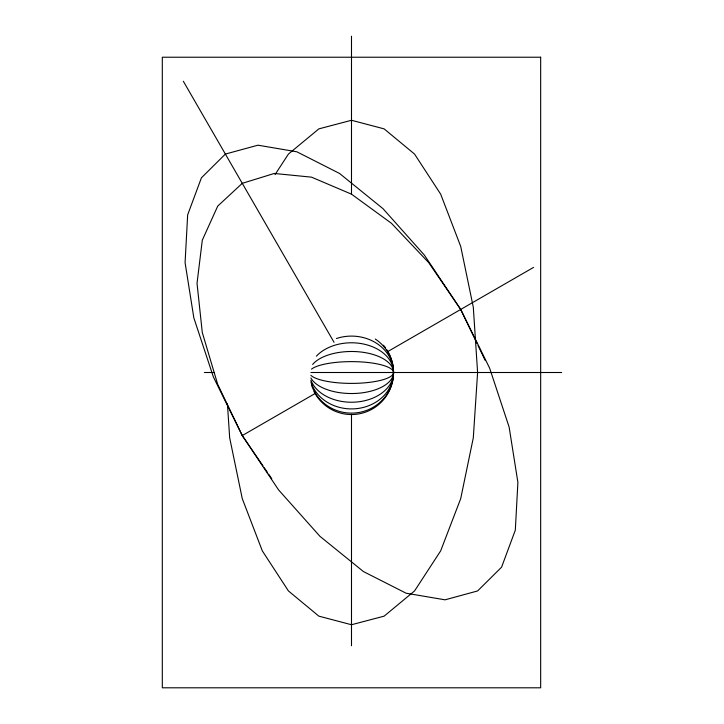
<?xml version="1.0" encoding="UTF-8"?>
<svg xmlns="http://www.w3.org/2000/svg" width="724" height="724" viewBox="0 0 724 724"><rect width="100%" height="100%" fill="white"/><g stroke="black" fill="none" stroke-linecap="round" stroke-linejoin="round"><path stroke-width="1.09" d="M275.066 174.575L288.433 154.067L318.85 128.872L351.493 120.275L384.127 128.872L414.544 154.067L440.672 194.159L460.708 246.395L473.306 307.229L477.605 372.507L473.306 437.794L460.708 498.628L440.672 550.864L414.544 590.947L384.127 616.151L351.493 624.74L318.85 616.151L288.433 590.947L262.314 550.864L242.268 498.628L229.671 437.794L227.445 404.028M262.966 465.858L242.268 435.567L213.354 376.887L193.842 317.899L185.082 262.64L187.661 214.865L201.408 177.833L225.372 154.067L257.943 145.189L296.876 151.805L339.547 173.461L383.023 208.684L424.345 255.065L460.708 309.456L489.632 368.136L509.135 427.124L517.895 482.383L515.316 530.158L501.578 567.182L477.605 590.947L445.043 599.825L406.101 593.209L363.439 571.562L319.963 536.339L278.631 489.958L242.268 435.567L315.411 393.34M387.476 351.728L533.525 267.409M204.358 372.507L214.467 372.507M310.886 372.507L561.688 372.507M477.071 343.529L460.708 309.456L428.717 262.64L391.467 223.309L351.493 194.159L311.51 177.154L274.26 173.461L242.268 183.335L217.725 206.105L202.295 240.205L197.028 283.328L202.295 332.533L217.725 384.453L242.268 435.567M264.224 467.695L267.364 472.283M268.613 474.12L271.753 478.709M183.335 81.26L334.036 342.28M478.039 345.529L485.261 360.561M351.493 36.2L351.493 194.104M351.493 414.291L351.493 645.763M386.752 349.62A42.037 42.037 0 0 1 372.507 408.915A42.037 42.037 0 0 1 314.035 391.603M383.449 345.203A42.037 42.037 0 0 1 385.503 347.801M375.294 339.04A42.037 40.607 0 0 1 376.643 405.042A42.037 40.607 0 0 1 311.501 385.05M336.434 338.515A42.037 36.408 0 0 1 391.241 360.661A42.037 36.408 0 0 1 363.783 407.322A42.037 36.408 0 0 1 310.886 381.928M316.361 356.181A42.037 29.729 0 0 1 382.344 352.317A42.037 29.729 0 0 1 371.801 398.535A42.037 29.729 0 0 1 310.886 380.2M312.65 364.462A42.037 21.023 0 0 1 378.516 356.407A42.037 21.023 0 0 1 374.082 390.236A42.037 21.023 0 0 1 310.886 377.946M311.501 369.149A42.037 10.878 0 0 1 376.788 363.819A42.037 10.878 0 0 1 375.005 381.53A42.037 10.878 0 0 1 310.886 375.322M540.665 57.223L162.312 57.223L162.312 687.8L540.665 687.8L540.665 57.223"/></g></svg>
